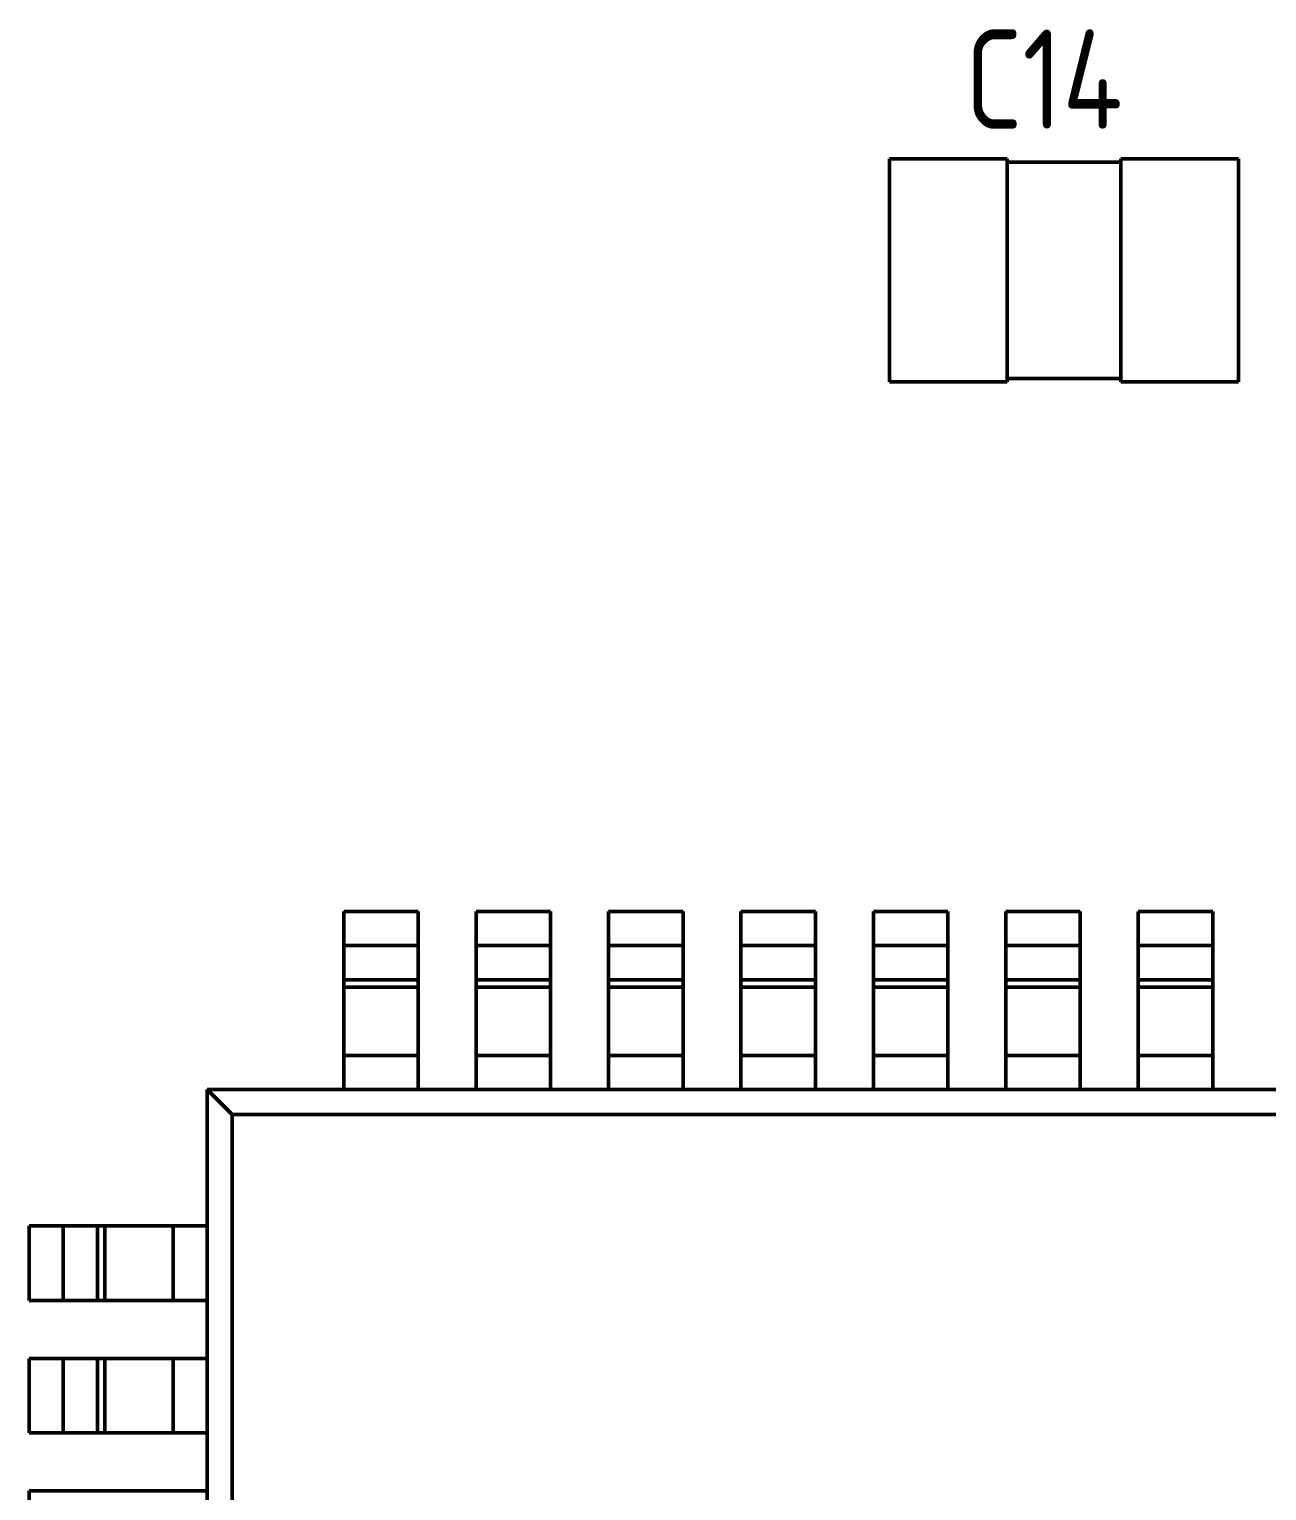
# Model space of a CAD drawing. Extents: x 260 to 1101, y 70 to 664.
# Drawn here: x 435.25 to 450.2, y 480.21 to 497.88 of the extents above; entities that cross this region are included whole.
import ezdxf

# ---------------------------------------------------------------- set-up
doc = ezdxf.new("R2010")
doc.units = 0
doc.header["$MEASUREMENT"] = 0
doc.layers.add('Основная', color=7, linetype='CONTINUOUS', lineweight=50)
doc.styles.add('GOST type A0', font='', dxfattribs={"oblique": 15, "height": 3.5})
doc.styles.get('GOST type A0').set_extended_font_data('GOST type A')

msp = doc.modelspace()

# ---------------------------------------------------------------- linework, layer by layer
at = {"layer": 'Основная'}
for p, q in [((447.067, 496.307), (445.645, 496.307)), ((445.645, 496.307), (445.645, 493.615)), ((445.645, 496.307), (445.645, 493.615)), ((447.067, 496.307), (445.645, 496.307)), ((447.067, 496.307), (445.645, 496.307)), ((445.645, 496.307), (445.645, 493.615)), ((445.645, 496.307), (445.645, 493.615)), ((447.067, 496.307), (445.645, 496.307)), ((447.067, 496.269), (447.067, 496.307)), ((447.067, 496.307), (447.067, 493.615)), ((447.067, 496.269), (447.067, 496.307)), ((447.067, 496.307), (447.067, 493.615)), ((448.439, 496.269), (447.067, 496.269)), ((448.439, 496.269), (447.067, 496.269)), ((448.439, 496.269), (447.067, 496.269)), ((448.439, 496.269), (447.067, 496.269)), ((449.861, 496.307), (448.439, 496.307)), ((448.439, 496.307), (448.439, 496.269)), ((448.439, 496.307), (448.439, 493.615)), ((449.861, 496.307), (448.439, 496.307)), ((449.861, 496.307), (448.439, 496.307)), ((448.439, 496.307), (448.439, 496.269)), ((448.439, 496.307), (448.439, 493.615)), ((449.861, 496.307), (448.439, 496.307)), ((449.861, 493.615), (449.861, 496.307)), ((449.861, 496.307), (449.861, 493.615)), ((449.861, 493.615), (449.861, 496.307)), ((449.861, 496.307), (449.861, 493.615)), ((445.645, 493.615), (447.067, 493.615)), ((447.067, 493.615), (445.645, 493.615)), ((445.645, 493.615), (447.067, 493.615)), ((447.067, 493.615), (445.645, 493.615)), ((447.067, 493.615), (447.067, 493.653)), ((447.067, 493.653), (448.439, 493.653)), ((448.439, 493.653), (447.067, 493.653)), ((447.067, 493.615), (447.067, 493.653)), ((447.067, 493.653), (448.439, 493.653)), ((448.439, 493.653), (447.067, 493.653)), ((448.439, 493.653), (448.439, 493.615)), ((448.439, 493.653), (448.439, 493.615)), ((448.439, 493.615), (449.861, 493.615)), ((449.861, 493.615), (448.439, 493.615)), ((448.439, 493.615), (449.861, 493.615)), ((449.861, 493.615), (448.439, 493.615)), ((439.95, 487.211), (439.05, 487.211)), ((439.05, 487.211), (439.05, 485.061)), ((439.05, 487.211), (439.05, 486.799)), ((439.95, 487.211), (439.05, 487.211)), ((439.95, 487.211), (439.05, 487.211)), ((439.05, 487.211), (439.05, 485.061)), ((439.05, 487.211), (439.05, 486.799)), ((439.95, 487.211), (439.05, 487.211)), ((439.95, 485.061), (439.95, 487.211)), ((439.95, 487.211), (439.95, 486.799)), ((439.95, 485.061), (439.95, 487.211)), ((439.95, 487.211), (439.95, 486.799)), ((441.55, 487.211), (440.65, 487.211)), ((440.65, 487.211), (440.65, 485.061)), ((440.65, 487.211), (440.65, 486.799)), ((441.55, 487.211), (440.65, 487.211)), ((441.55, 487.211), (440.65, 487.211)), ((440.65, 487.211), (440.65, 485.061)), ((440.65, 487.211), (440.65, 486.799)), ((441.55, 487.211), (440.65, 487.211)), ((441.55, 485.061), (441.55, 487.211)), ((441.55, 487.211), (441.55, 486.799)), ((441.55, 485.061), (441.55, 487.211)), ((441.55, 487.211), (441.55, 486.799)), ((443.15, 487.211), (442.25, 487.211)), ((442.25, 487.211), (442.25, 485.061)), ((442.25, 487.211), (442.25, 486.799)), ((443.15, 487.211), (442.25, 487.211)), ((443.15, 487.211), (442.25, 487.211)), ((442.25, 487.211), (442.25, 485.061)), ((442.25, 487.211), (442.25, 486.799)), ((443.15, 487.211), (442.25, 487.211)), ((443.15, 485.061), (443.15, 487.211)), ((443.15, 487.211), (443.15, 486.799)), ((443.15, 485.061), (443.15, 487.211)), ((443.15, 487.211), (443.15, 486.799)), ((444.75, 487.211), (443.85, 487.211)), ((443.85, 487.211), (443.85, 485.061)), ((443.85, 487.211), (443.85, 486.799)), ((443.85, 487.211), (444.75, 487.211)), ((444.75, 487.211), (443.85, 487.211)), ((443.85, 487.211), (443.85, 485.061)), ((443.85, 487.211), (443.85, 486.799)), ((443.85, 487.211), (444.75, 487.211)), ((444.75, 485.061), (444.75, 487.211)), ((444.75, 487.211), (444.75, 486.799)), ((444.75, 485.061), (444.75, 487.211)), ((444.75, 487.211), (444.75, 486.799)), ((446.35, 487.211), (445.45, 487.211)), ((445.45, 487.211), (445.45, 485.061)), ((445.45, 487.211), (445.45, 486.799)), ((446.35, 487.211), (445.45, 487.211)), ((446.35, 487.211), (445.45, 487.211)), ((445.45, 487.211), (445.45, 485.061)), ((445.45, 487.211), (445.45, 486.799)), ((446.35, 487.211), (445.45, 487.211)), ((446.35, 485.061), (446.35, 487.211)), ((446.35, 487.211), (446.35, 486.799)), ((446.35, 485.061), (446.35, 487.211)), ((446.35, 487.211), (446.35, 486.799)), ((447.95, 487.211), (447.05, 487.211)), ((447.05, 487.211), (447.05, 485.061)), ((447.05, 487.211), (447.05, 486.799)), ((447.95, 487.211), (447.05, 487.211)), ((447.95, 487.211), (447.05, 487.211)), ((447.05, 487.211), (447.05, 485.061)), ((447.05, 487.211), (447.05, 486.799)), ((447.95, 487.211), (447.05, 487.211)), ((447.95, 485.061), (447.95, 487.211)), ((447.95, 487.211), (447.95, 486.799)), ((447.95, 485.061), (447.95, 487.211)), ((447.95, 487.211), (447.95, 486.799)), ((449.55, 487.211), (448.65, 487.211)), ((448.65, 487.211), (448.65, 485.061)), ((448.65, 487.211), (448.65, 486.799)), ((449.55, 487.211), (448.65, 487.211)), ((449.55, 487.211), (448.65, 487.211)), ((448.65, 487.211), (448.65, 485.061)), ((448.65, 487.211), (448.65, 486.799)), ((449.55, 487.211), (448.65, 487.211)), ((449.55, 485.061), (449.55, 487.211)), ((449.55, 487.211), (449.55, 486.799)), ((449.55, 485.061), (449.55, 487.211)), ((449.55, 487.211), (449.55, 486.799)), ((439.05, 486.799), (439.05, 486.689)), ((439.95, 486.799), (439.05, 486.799)), ((439.05, 486.799), (439.05, 486.689)), ((439.95, 486.799), (439.05, 486.799)), ((439.05, 486.689), (439.05, 486.585)), ((439.05, 486.689), (439.05, 486.585)), ((439.95, 486.799), (439.95, 486.689)), ((439.95, 486.799), (439.95, 486.689)), ((439.95, 486.689), (439.95, 486.585)), ((439.95, 486.689), (439.95, 486.585)), ((440.65, 486.799), (440.65, 486.689)), ((441.55, 486.799), (440.65, 486.799)), ((440.65, 486.799), (440.65, 486.689)), ((441.55, 486.799), (440.65, 486.799)), ((440.65, 486.689), (440.65, 486.585)), ((440.65, 486.689), (440.65, 486.585)), ((441.55, 486.799), (441.55, 486.689)), ((441.55, 486.799), (441.55, 486.689)), ((441.55, 486.689), (441.55, 486.585)), ((441.55, 486.689), (441.55, 486.585)), ((442.25, 486.799), (442.25, 486.689)), ((443.15, 486.799), (442.25, 486.799)), ((442.25, 486.799), (442.25, 486.689)), ((443.15, 486.799), (442.25, 486.799)), ((442.25, 486.689), (442.25, 486.585)), ((442.25, 486.689), (442.25, 486.585)), ((443.15, 486.799), (443.15, 486.689)), ((443.15, 486.799), (443.15, 486.689)), ((443.15, 486.689), (443.15, 486.585)), ((443.15, 486.689), (443.15, 486.585)), ((443.85, 486.799), (443.85, 486.689)), ((443.85, 486.799), (444.75, 486.799)), ((443.85, 486.799), (443.85, 486.689)), ((443.85, 486.799), (444.75, 486.799)), ((443.85, 486.689), (443.85, 486.585)), ((443.85, 486.689), (443.85, 486.585)), ((444.75, 486.799), (444.75, 486.689)), ((444.75, 486.799), (444.75, 486.689)), ((444.75, 486.689), (444.75, 486.585)), ((444.75, 486.689), (444.75, 486.585)), ((445.45, 486.799), (445.45, 486.689)), ((446.35, 486.799), (445.45, 486.799)), ((445.45, 486.799), (445.45, 486.689)), ((446.35, 486.799), (445.45, 486.799)), ((445.45, 486.689), (445.45, 486.585)), ((445.45, 486.689), (445.45, 486.585)), ((446.35, 486.799), (446.35, 486.689)), ((446.35, 486.799), (446.35, 486.689)), ((446.35, 486.689), (446.35, 486.585)), ((446.35, 486.689), (446.35, 486.585)), ((447.05, 486.799), (447.05, 486.689)), ((447.95, 486.799), (447.05, 486.799)), ((447.05, 486.799), (447.05, 486.689)), ((447.95, 486.799), (447.05, 486.799)), ((447.05, 486.689), (447.05, 486.585)), ((447.05, 486.689), (447.05, 486.585)), ((447.95, 486.799), (447.95, 486.689)), ((447.95, 486.799), (447.95, 486.689)), ((447.95, 486.689), (447.95, 486.585)), ((447.95, 486.689), (447.95, 486.585)), ((448.65, 486.799), (448.65, 486.689)), ((449.55, 486.799), (448.65, 486.799)), ((448.65, 486.799), (448.65, 486.689)), ((449.55, 486.799), (448.65, 486.799)), ((448.65, 486.689), (448.65, 486.585)), ((448.65, 486.689), (448.65, 486.585)), ((449.55, 486.799), (449.55, 486.689)), ((449.55, 486.799), (449.55, 486.689)), ((449.55, 486.689), (449.55, 486.585)), ((449.55, 486.689), (449.55, 486.585)), ((439.05, 486.585), (439.05, 486.497)), ((439.05, 486.585), (439.05, 486.497)), ((439.05, 486.497), (439.05, 486.429)), ((439.05, 486.497), (439.05, 486.429)), ((439.95, 486.585), (439.95, 486.497)), ((439.95, 486.585), (439.95, 486.497)), ((439.95, 486.497), (439.95, 486.429)), ((439.95, 486.497), (439.95, 486.429)), ((440.65, 486.585), (440.65, 486.497)), ((440.65, 486.585), (440.65, 486.497)), ((440.65, 486.497), (440.65, 486.429)), ((440.65, 486.497), (440.65, 486.429)), ((441.55, 486.585), (441.55, 486.497)), ((441.55, 486.585), (441.55, 486.497)), ((441.55, 486.497), (441.55, 486.429)), ((441.55, 486.497), (441.55, 486.429)), ((442.25, 486.585), (442.25, 486.497)), ((442.25, 486.585), (442.25, 486.497)), ((442.25, 486.497), (442.25, 486.429)), ((442.25, 486.497), (442.25, 486.429)), ((443.15, 486.585), (443.15, 486.497)), ((443.15, 486.585), (443.15, 486.497)), ((443.15, 486.497), (443.15, 486.429)), ((443.15, 486.497), (443.15, 486.429)), ((443.85, 486.585), (443.85, 486.497)), ((443.85, 486.585), (443.85, 486.497)), ((443.85, 486.497), (443.85, 486.429)), ((443.85, 486.497), (443.85, 486.429)), ((444.75, 486.585), (444.75, 486.497)), ((444.75, 486.585), (444.75, 486.497)), ((444.75, 486.497), (444.75, 486.429)), ((444.75, 486.497), (444.75, 486.429)), ((445.45, 486.585), (445.45, 486.497)), ((445.45, 486.585), (445.45, 486.497)), ((445.45, 486.497), (445.45, 486.429)), ((445.45, 486.497), (445.45, 486.429)), ((446.35, 486.585), (446.35, 486.497)), ((446.35, 486.585), (446.35, 486.497)), ((446.35, 486.497), (446.35, 486.429)), ((446.35, 486.497), (446.35, 486.429)), ((447.05, 486.585), (447.05, 486.497)), ((447.05, 486.585), (447.05, 486.497)), ((447.05, 486.497), (447.05, 486.429)), ((447.05, 486.497), (447.05, 486.429)), ((447.95, 486.585), (447.95, 486.497)), ((447.95, 486.585), (447.95, 486.497)), ((447.95, 486.497), (447.95, 486.429)), ((447.95, 486.497), (447.95, 486.429)), ((448.65, 486.585), (448.65, 486.497)), ((448.65, 486.585), (448.65, 486.497)), ((448.65, 486.497), (448.65, 486.429)), ((448.65, 486.497), (448.65, 486.429)), ((449.55, 486.585), (449.55, 486.497)), ((449.55, 486.585), (449.55, 486.497)), ((449.55, 486.497), (449.55, 486.429)), ((449.55, 486.497), (449.55, 486.429)), ((439.05, 486.429), (439.05, 486.387)), ((439.05, 486.429), (439.05, 486.387)), ((439.05, 486.387), (439.05, 486.297)), ((439.95, 486.387), (439.05, 486.387)), ((439.05, 486.387), (439.05, 486.297)), ((439.95, 486.387), (439.05, 486.387)), ((439.95, 486.429), (439.95, 486.387)), ((439.95, 486.429), (439.95, 486.387)), ((439.95, 486.387), (439.95, 486.297)), ((439.95, 486.387), (439.95, 486.297)), ((440.65, 486.429), (440.65, 486.387)), ((440.65, 486.429), (440.65, 486.387)), ((440.65, 486.387), (440.65, 486.297)), ((441.55, 486.387), (440.65, 486.387)), ((440.65, 486.387), (440.65, 486.297)), ((441.55, 486.387), (440.65, 486.387)), ((441.55, 486.429), (441.55, 486.387)), ((441.55, 486.429), (441.55, 486.387)), ((441.55, 486.387), (441.55, 486.297)), ((441.55, 486.387), (441.55, 486.297)), ((442.25, 486.429), (442.25, 486.387)), ((442.25, 486.429), (442.25, 486.387)), ((442.25, 486.387), (442.25, 486.297)), ((443.15, 486.387), (442.25, 486.387)), ((442.25, 486.387), (442.25, 486.297)), ((443.15, 486.387), (442.25, 486.387)), ((443.15, 486.429), (443.15, 486.387)), ((443.15, 486.429), (443.15, 486.387)), ((443.15, 486.387), (443.15, 486.297)), ((443.15, 486.387), (443.15, 486.297)), ((443.85, 486.429), (443.85, 486.387)), ((443.85, 486.429), (443.85, 486.387)), ((443.85, 486.387), (443.85, 486.297)), ((443.85, 486.387), (444.75, 486.387)), ((443.85, 486.387), (443.85, 486.297)), ((443.85, 486.387), (444.75, 486.387)), ((444.75, 486.429), (444.75, 486.387)), ((444.75, 486.429), (444.75, 486.387)), ((444.75, 486.387), (444.75, 486.297)), ((444.75, 486.387), (444.75, 486.297)), ((445.45, 486.429), (445.45, 486.387)), ((445.45, 486.429), (445.45, 486.387)), ((445.45, 486.387), (445.45, 486.297)), ((446.35, 486.387), (445.45, 486.387)), ((445.45, 486.387), (445.45, 486.297)), ((446.35, 486.387), (445.45, 486.387)), ((446.35, 486.429), (446.35, 486.387)), ((446.35, 486.429), (446.35, 486.387)), ((446.35, 486.387), (446.35, 486.297)), ((446.35, 486.387), (446.35, 486.297)), ((447.05, 486.429), (447.05, 486.387)), ((447.05, 486.429), (447.05, 486.387)), ((447.05, 486.387), (447.05, 486.297)), ((447.95, 486.387), (447.05, 486.387)), ((447.05, 486.387), (447.05, 486.297)), ((447.95, 486.387), (447.05, 486.387)), ((447.95, 486.429), (447.95, 486.387)), ((447.95, 486.429), (447.95, 486.387)), ((447.95, 486.387), (447.95, 486.297)), ((447.95, 486.387), (447.95, 486.297)), ((448.65, 486.429), (448.65, 486.387)), ((448.65, 486.429), (448.65, 486.387)), ((448.65, 486.387), (448.65, 486.297)), ((449.55, 486.387), (448.65, 486.387)), ((448.65, 486.387), (448.65, 486.297)), ((449.55, 486.387), (448.65, 486.387)), ((449.55, 486.429), (449.55, 486.387)), ((449.55, 486.429), (449.55, 486.387)), ((449.55, 486.387), (449.55, 486.297)), ((449.55, 486.387), (449.55, 486.297)), ((439.05, 486.297), (439.05, 486.211)), ((439.95, 486.297), (439.05, 486.297)), ((439.05, 486.297), (439.05, 486.211)), ((439.95, 486.297), (439.05, 486.297)), ((439.05, 486.211), (439.05, 486.077)), ((439.05, 486.211), (439.05, 486.077)), ((439.95, 486.297), (439.95, 486.211)), ((439.95, 486.297), (439.95, 486.211)), ((439.95, 486.211), (439.95, 486.077)), ((439.95, 486.211), (439.95, 486.077)), ((440.65, 486.297), (440.65, 486.211)), ((441.55, 486.297), (440.65, 486.297)), ((440.65, 486.297), (440.65, 486.211)), ((441.55, 486.297), (440.65, 486.297)), ((440.65, 486.211), (440.65, 486.077)), ((440.65, 486.211), (440.65, 486.077)), ((441.55, 486.297), (441.55, 486.211)), ((441.55, 486.297), (441.55, 486.211)), ((441.55, 486.211), (441.55, 486.077)), ((441.55, 486.211), (441.55, 486.077)), ((442.25, 486.297), (442.25, 486.211)), ((443.15, 486.297), (442.25, 486.297)), ((442.25, 486.297), (442.25, 486.211)), ((443.15, 486.297), (442.25, 486.297)), ((442.25, 486.211), (442.25, 486.077)), ((442.25, 486.211), (442.25, 486.077)), ((443.15, 486.297), (443.15, 486.211)), ((443.15, 486.297), (443.15, 486.211)), ((443.15, 486.211), (443.15, 486.077)), ((443.15, 486.211), (443.15, 486.077)), ((443.85, 486.297), (443.85, 486.211)), ((443.85, 486.297), (444.75, 486.297)), ((443.85, 486.297), (443.85, 486.211)), ((443.85, 486.297), (444.75, 486.297)), ((443.85, 486.211), (443.85, 486.077)), ((443.85, 486.211), (443.85, 486.077)), ((444.75, 486.297), (444.75, 486.211)), ((444.75, 486.297), (444.75, 486.211)), ((444.75, 486.211), (444.75, 486.077)), ((444.75, 486.211), (444.75, 486.077)), ((445.45, 486.297), (445.45, 486.211)), ((446.35, 486.297), (445.45, 486.297)), ((445.45, 486.297), (445.45, 486.211)), ((446.35, 486.297), (445.45, 486.297)), ((445.45, 486.211), (445.45, 486.077)), ((445.45, 486.211), (445.45, 486.077)), ((446.35, 486.297), (446.35, 486.211)), ((446.35, 486.297), (446.35, 486.211)), ((446.35, 486.211), (446.35, 486.077)), ((446.35, 486.211), (446.35, 486.077)), ((447.05, 486.297), (447.05, 486.211)), ((447.95, 486.297), (447.05, 486.297)), ((447.05, 486.297), (447.05, 486.211)), ((447.95, 486.297), (447.05, 486.297)), ((447.05, 486.211), (447.05, 486.077)), ((447.05, 486.211), (447.05, 486.077)), ((447.95, 486.297), (447.95, 486.211)), ((447.95, 486.297), (447.95, 486.211)), ((447.95, 486.211), (447.95, 486.077)), ((447.95, 486.211), (447.95, 486.077)), ((448.65, 486.297), (448.65, 486.211)), ((449.55, 486.297), (448.65, 486.297)), ((448.65, 486.297), (448.65, 486.211)), ((449.55, 486.297), (448.65, 486.297)), ((448.65, 486.211), (448.65, 486.077)), ((448.65, 486.211), (448.65, 486.077)), ((449.55, 486.297), (449.55, 486.211)), ((449.55, 486.297), (449.55, 486.211)), ((449.55, 486.211), (449.55, 486.077)), ((449.55, 486.211), (449.55, 486.077)), ((439.05, 486.077), (439.05, 485.899)), ((439.05, 486.077), (439.05, 485.899)), ((439.95, 486.077), (439.95, 485.899)), ((439.95, 486.077), (439.95, 485.899)), ((440.65, 486.077), (440.65, 485.899)), ((440.65, 486.077), (440.65, 485.899)), ((441.55, 486.077), (441.55, 485.899)), ((441.55, 486.077), (441.55, 485.899)), ((442.25, 486.077), (442.25, 485.899)), ((442.25, 486.077), (442.25, 485.899)), ((443.15, 486.077), (443.15, 485.899)), ((443.15, 486.077), (443.15, 485.899)), ((443.85, 486.077), (443.85, 485.899)), ((443.85, 486.077), (443.85, 485.899)), ((444.75, 486.077), (444.75, 485.899)), ((444.75, 486.077), (444.75, 485.899)), ((445.45, 486.077), (445.45, 485.899)), ((445.45, 486.077), (445.45, 485.899)), ((446.35, 486.077), (446.35, 485.899)), ((446.35, 486.077), (446.35, 485.899)), ((447.05, 486.077), (447.05, 485.899)), ((447.05, 486.077), (447.05, 485.899)), ((447.95, 486.077), (447.95, 485.899)), ((447.95, 486.077), (447.95, 485.899)), ((448.65, 486.077), (448.65, 485.899)), ((448.65, 486.077), (448.65, 485.899)), ((449.55, 486.077), (449.55, 485.899)), ((449.55, 486.077), (449.55, 485.899)), ((439.05, 485.899), (439.05, 485.693)), ((439.05, 485.899), (439.05, 485.693)), ((439.95, 485.899), (439.95, 485.693)), ((439.95, 485.899), (439.95, 485.693)), ((440.65, 485.899), (440.65, 485.693)), ((440.65, 485.899), (440.65, 485.693)), ((441.55, 485.899), (441.55, 485.693)), ((441.55, 485.899), (441.55, 485.693)), ((442.25, 485.899), (442.25, 485.693)), ((442.25, 485.899), (442.25, 485.693)), ((443.15, 485.899), (443.15, 485.693)), ((443.15, 485.899), (443.15, 485.693)), ((443.85, 485.899), (443.85, 485.693)), ((443.85, 485.899), (443.85, 485.693)), ((444.75, 485.899), (444.75, 485.693)), ((444.75, 485.899), (444.75, 485.693)), ((445.45, 485.899), (445.45, 485.693)), ((445.45, 485.899), (445.45, 485.693)), ((446.35, 485.899), (446.35, 485.693)), ((446.35, 485.899), (446.35, 485.693)), ((447.05, 485.899), (447.05, 485.693)), ((447.05, 485.899), (447.05, 485.693)), ((447.95, 485.899), (447.95, 485.693)), ((447.95, 485.899), (447.95, 485.693)), ((448.65, 485.899), (448.65, 485.693)), ((448.65, 485.899), (448.65, 485.693)), ((449.55, 485.899), (449.55, 485.693)), ((449.55, 485.899), (449.55, 485.693)), ((439.05, 485.693), (439.05, 485.473)), ((439.05, 485.693), (439.05, 485.473)), ((439.95, 485.693), (439.95, 485.473)), ((439.95, 485.693), (439.95, 485.473)), ((440.65, 485.693), (440.65, 485.473)), ((440.65, 485.693), (440.65, 485.473)), ((441.55, 485.693), (441.55, 485.473)), ((441.55, 485.693), (441.55, 485.473)), ((442.25, 485.693), (442.25, 485.473)), ((442.25, 485.693), (442.25, 485.473)), ((443.15, 485.693), (443.15, 485.473)), ((443.15, 485.693), (443.15, 485.473)), ((443.85, 485.693), (443.85, 485.473)), ((443.85, 485.693), (443.85, 485.473)), ((444.75, 485.693), (444.75, 485.473)), ((444.75, 485.693), (444.75, 485.473)), ((445.45, 485.693), (445.45, 485.473)), ((445.45, 485.693), (445.45, 485.473)), ((446.35, 485.693), (446.35, 485.473)), ((446.35, 485.693), (446.35, 485.473)), ((447.05, 485.693), (447.05, 485.473)), ((447.05, 485.693), (447.05, 485.473)), ((447.95, 485.693), (447.95, 485.473)), ((447.95, 485.693), (447.95, 485.473)), ((448.65, 485.693), (448.65, 485.473)), ((448.65, 485.693), (448.65, 485.473)), ((449.55, 485.693), (449.55, 485.473)), ((449.55, 485.693), (449.55, 485.473)), ((439.05, 485.473), (439.05, 485.061)), ((439.95, 485.473), (439.05, 485.473)), ((439.05, 485.473), (439.05, 485.061)), ((439.95, 485.473), (439.05, 485.473)), ((439.95, 485.473), (439.95, 485.061)), ((439.95, 485.473), (439.95, 485.061)), ((440.65, 485.473), (440.65, 485.061)), ((441.55, 485.473), (440.65, 485.473)), ((440.65, 485.473), (440.65, 485.061)), ((441.55, 485.473), (440.65, 485.473)), ((441.55, 485.473), (441.55, 485.061)), ((441.55, 485.473), (441.55, 485.061)), ((442.25, 485.473), (442.25, 485.061)), ((443.15, 485.473), (442.25, 485.473)), ((442.25, 485.473), (442.25, 485.061)), ((443.15, 485.473), (442.25, 485.473)), ((443.15, 485.473), (443.15, 485.061)), ((443.15, 485.473), (443.15, 485.061)), ((443.85, 485.473), (443.85, 485.061)), ((443.85, 485.473), (444.75, 485.473)), ((443.85, 485.473), (443.85, 485.061)), ((443.85, 485.473), (444.75, 485.473)), ((444.75, 485.473), (444.75, 485.061)), ((444.75, 485.473), (444.75, 485.061)), ((445.45, 485.473), (445.45, 485.061)), ((446.35, 485.473), (445.45, 485.473)), ((445.45, 485.473), (445.45, 485.061)), ((446.35, 485.473), (445.45, 485.473)), ((446.35, 485.473), (446.35, 485.061)), ((446.35, 485.473), (446.35, 485.061)), ((447.05, 485.473), (447.05, 485.061)), ((447.95, 485.473), (447.05, 485.473)), ((447.05, 485.473), (447.05, 485.061)), ((447.95, 485.473), (447.05, 485.473)), ((447.95, 485.473), (447.95, 485.061)), ((447.95, 485.473), (447.95, 485.061)), ((448.65, 485.473), (448.65, 485.061)), ((449.55, 485.473), (448.65, 485.473)), ((448.65, 485.473), (448.65, 485.061)), ((449.55, 485.473), (448.65, 485.473)), ((449.55, 485.473), (449.55, 485.061)), ((449.55, 485.473), (449.55, 485.061)), ((439.05, 485.061), (437.4, 485.061)), ((437.4, 485.061), (437.4, 483.411)), ((437.4, 485.061), (457.6, 485.061)), ((437.4, 485.061), (437.704, 484.757)), ((437.4, 485.061), (437.4, 464.861)), ((439.05, 485.061), (437.4, 485.061)), ((437.4, 485.061), (437.4, 483.411)), ((437.4, 485.061), (457.6, 485.061)), ((437.4, 485.061), (437.704, 484.757)), ((437.4, 485.061), (437.4, 464.861)), ((440.65, 485.061), (439.95, 485.061)), ((440.65, 485.061), (439.95, 485.061)), ((442.25, 485.061), (441.55, 485.061)), ((442.25, 485.061), (441.55, 485.061)), ((443.85, 485.061), (443.15, 485.061)), ((443.85, 485.061), (443.15, 485.061)), ((445.45, 485.061), (444.75, 485.061)), ((445.45, 485.061), (444.75, 485.061)), ((447.05, 485.061), (446.35, 485.061)), ((447.05, 485.061), (446.35, 485.061)), ((448.65, 485.061), (447.95, 485.061)), ((448.65, 485.061), (447.95, 485.061)), ((450.25, 485.061), (449.55, 485.061)), ((450.25, 485.061), (449.55, 485.061)), ((437.704, 484.757), (457.296, 484.757)), ((437.704, 484.757), (437.704, 465.165)), ((437.704, 484.757), (457.296, 484.757)), ((437.704, 484.757), (437.704, 465.165)), ((437.4, 483.411), (435.25, 483.411)), ((435.25, 483.411), (435.25, 482.511)), ((435.662, 483.411), (435.25, 483.411)), ((435.25, 483.411), (435.25, 482.511)), ((437.4, 483.411), (435.25, 483.411)), ((435.25, 483.411), (435.25, 482.511)), ((435.662, 483.411), (435.25, 483.411)), ((435.25, 483.411), (435.25, 482.511)), ((435.772, 483.411), (435.662, 483.411)), ((435.662, 483.411), (435.662, 482.511)), ((435.772, 483.411), (435.662, 483.411)), ((435.662, 483.411), (435.662, 482.511)), ((435.876, 483.411), (435.772, 483.411)), ((435.876, 483.411), (435.772, 483.411)), ((435.964, 483.411), (435.876, 483.411)), ((435.964, 483.411), (435.876, 483.411)), ((436.032, 483.411), (435.964, 483.411)), ((436.032, 483.411), (435.964, 483.411)), ((436.074, 483.411), (436.032, 483.411)), ((436.074, 483.411), (436.032, 483.411)), ((436.164, 483.411), (436.074, 483.411)), ((436.074, 483.411), (436.074, 482.511)), ((436.164, 483.411), (436.074, 483.411)), ((436.074, 483.411), (436.074, 482.511)), ((436.25, 483.411), (436.164, 483.411)), ((436.164, 483.411), (436.164, 482.511)), ((436.25, 483.411), (436.164, 483.411)), ((436.164, 483.411), (436.164, 482.511)), ((436.384, 483.411), (436.25, 483.411)), ((436.384, 483.411), (436.25, 483.411)), ((436.562, 483.411), (436.384, 483.411)), ((436.562, 483.411), (436.384, 483.411)), ((436.562, 483.411), (436.768, 483.411)), ((436.562, 483.411), (436.768, 483.411)), ((436.988, 483.411), (436.768, 483.411)), ((436.988, 483.411), (436.768, 483.411)), ((437.4, 483.411), (436.988, 483.411)), ((436.988, 483.411), (436.988, 482.511)), ((437.4, 483.411), (436.988, 483.411)), ((436.988, 483.411), (436.988, 482.511)), ((435.25, 482.511), (437.4, 482.511)), ((435.662, 482.511), (435.25, 482.511)), ((435.25, 482.511), (437.4, 482.511)), ((435.662, 482.511), (435.25, 482.511)), ((435.772, 482.511), (435.662, 482.511)), ((435.772, 482.511), (435.662, 482.511)), ((435.876, 482.511), (435.772, 482.511)), ((435.876, 482.511), (435.772, 482.511)), ((435.964, 482.511), (435.876, 482.511)), ((435.964, 482.511), (435.876, 482.511)), ((436.032, 482.511), (435.964, 482.511)), ((436.032, 482.511), (435.964, 482.511)), ((436.074, 482.511), (436.032, 482.511)), ((436.074, 482.511), (436.032, 482.511)), ((436.164, 482.511), (436.074, 482.511)), ((436.164, 482.511), (436.074, 482.511)), ((436.25, 482.511), (436.164, 482.511)), ((436.25, 482.511), (436.164, 482.511)), ((436.384, 482.511), (436.25, 482.511)), ((436.384, 482.511), (436.25, 482.511)), ((436.562, 482.511), (436.384, 482.511)), ((436.562, 482.511), (436.384, 482.511)), ((436.768, 482.511), (436.562, 482.511)), ((436.768, 482.511), (436.562, 482.511)), ((436.988, 482.511), (436.768, 482.511)), ((436.988, 482.511), (436.768, 482.511)), ((437.4, 482.511), (436.988, 482.511)), ((437.4, 482.511), (436.988, 482.511)), ((437.4, 482.511), (437.4, 481.811)), ((437.4, 482.511), (437.4, 481.811)), ((437.4, 481.811), (435.25, 481.811)), ((435.25, 481.811), (435.25, 480.911)), ((435.662, 481.811), (435.25, 481.811)), ((435.25, 481.811), (435.25, 480.911)), ((437.4, 481.811), (435.25, 481.811)), ((435.25, 481.811), (435.25, 480.911)), ((435.662, 481.811), (435.25, 481.811)), ((435.25, 481.811), (435.25, 480.911)), ((435.772, 481.811), (435.662, 481.811)), ((435.662, 481.811), (435.662, 480.911)), ((435.772, 481.811), (435.662, 481.811)), ((435.662, 481.811), (435.662, 480.911)), ((435.876, 481.811), (435.772, 481.811)), ((435.876, 481.811), (435.772, 481.811)), ((435.964, 481.811), (435.876, 481.811)), ((435.964, 481.811), (435.876, 481.811)), ((436.032, 481.811), (435.964, 481.811)), ((436.032, 481.811), (435.964, 481.811)), ((436.074, 481.811), (436.032, 481.811)), ((436.074, 481.811), (436.032, 481.811)), ((436.164, 481.811), (436.074, 481.811)), ((436.074, 481.811), (436.074, 480.911)), ((436.164, 481.811), (436.074, 481.811)), ((436.074, 481.811), (436.074, 480.911)), ((436.25, 481.811), (436.164, 481.811)), ((436.164, 481.811), (436.164, 480.911)), ((436.25, 481.811), (436.164, 481.811)), ((436.164, 481.811), (436.164, 480.911)), ((436.384, 481.811), (436.25, 481.811)), ((436.384, 481.811), (436.25, 481.811)), ((436.562, 481.811), (436.384, 481.811)), ((436.562, 481.811), (436.384, 481.811)), ((436.768, 481.811), (436.562, 481.811)), ((436.768, 481.811), (436.562, 481.811)), ((436.988, 481.811), (436.768, 481.811)), ((436.988, 481.811), (436.768, 481.811)), ((437.4, 481.811), (436.988, 481.811)), ((436.988, 481.811), (436.988, 480.911)), ((437.4, 481.811), (436.988, 481.811)), ((436.988, 481.811), (436.988, 480.911)), ((435.25, 480.911), (437.4, 480.911)), ((435.662, 480.911), (435.25, 480.911)), ((435.25, 480.911), (437.4, 480.911)), ((435.662, 480.911), (435.25, 480.911)), ((435.772, 480.911), (435.662, 480.911)), ((435.772, 480.911), (435.662, 480.911)), ((435.876, 480.911), (435.772, 480.911)), ((435.876, 480.911), (435.772, 480.911)), ((435.964, 480.911), (435.876, 480.911)), ((435.964, 480.911), (435.876, 480.911)), ((436.032, 480.911), (435.964, 480.911)), ((436.032, 480.911), (435.964, 480.911)), ((436.074, 480.911), (436.032, 480.911)), ((436.074, 480.911), (436.032, 480.911)), ((436.164, 480.911), (436.074, 480.911)), ((436.164, 480.911), (436.074, 480.911)), ((436.25, 480.911), (436.164, 480.911)), ((436.25, 480.911), (436.164, 480.911)), ((436.384, 480.911), (436.25, 480.911)), ((436.384, 480.911), (436.25, 480.911)), ((436.562, 480.911), (436.384, 480.911)), ((436.562, 480.911), (436.384, 480.911)), ((436.768, 480.911), (436.562, 480.911)), ((436.768, 480.911), (436.562, 480.911)), ((436.988, 480.911), (436.768, 480.911)), ((436.988, 480.911), (436.768, 480.911)), ((437.4, 480.911), (436.988, 480.911)), ((437.4, 480.911), (436.988, 480.911)), ((437.4, 480.911), (437.4, 480.211)), ((437.4, 480.911), (437.4, 480.211)), ((437.4, 480.211), (435.25, 480.211)), ((435.25, 480.211), (435.25, 479.311)), ((437.4, 480.211), (435.25, 480.211)), ((435.25, 480.211), (435.25, 479.311))]:
    msp.add_line(p, q, dxfattribs=at)

# ---------------------------------------------------------------- texts
at = {"layer": 'Основная', "style": 'GOST type A0'}
msp.add_text('C14', height=1.2, dxfattribs=at).set_placement((446.557, 496.671))

doc.saveas('drawing.dxf')
